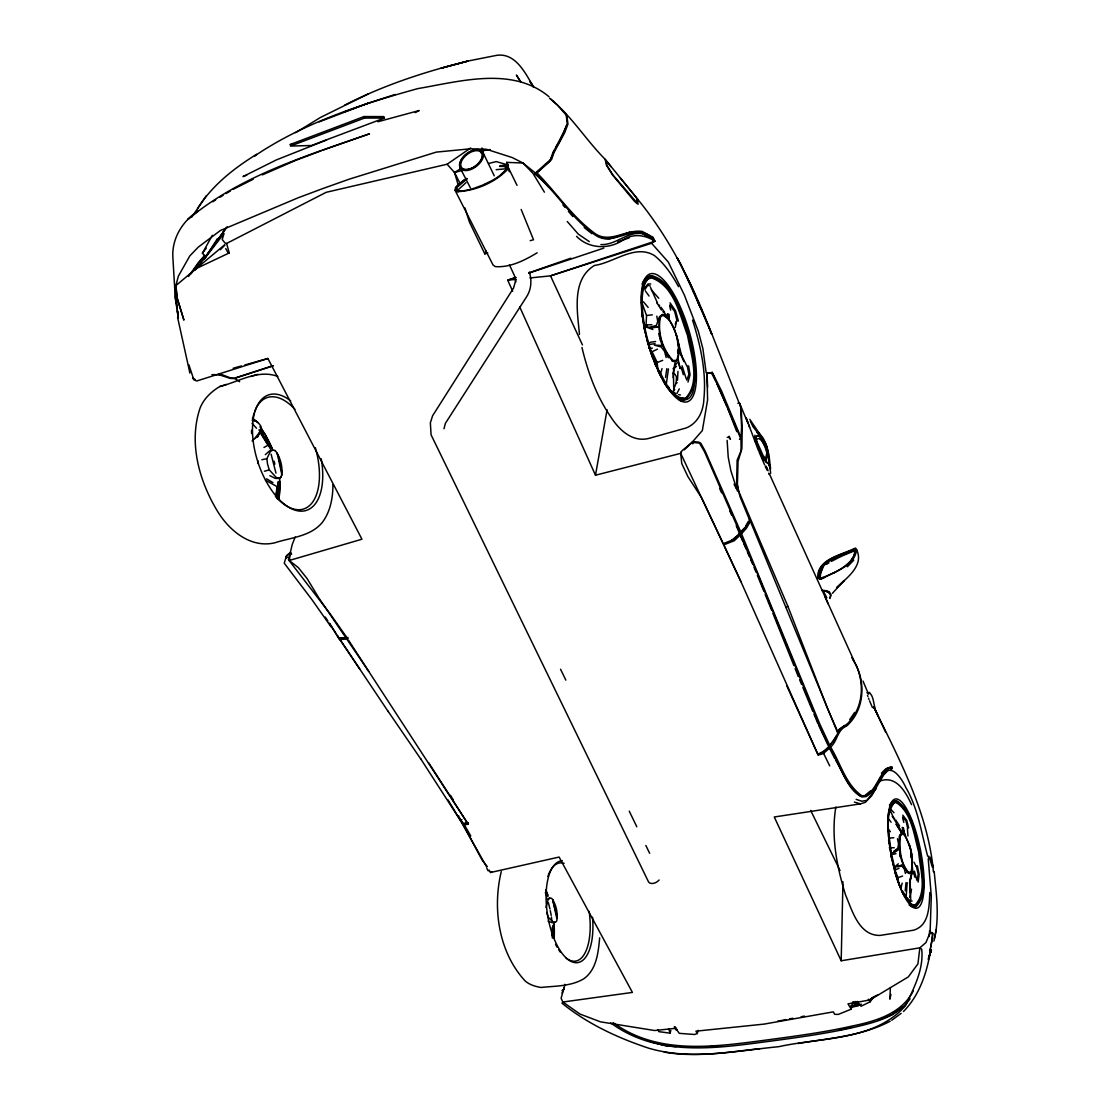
<?xml version="1.0" encoding="UTF-8"?>
<svg xmlns="http://www.w3.org/2000/svg" width="1110" height="1110" viewBox="0 0 1110 1110"><rect width="100%" height="100%" fill="white"/><g stroke="black" fill="none" stroke-linecap="round" stroke-linejoin="round"><path stroke-width="1.5" d="M279.956 481.587L278.985 498.917M332.931 484.64C332.903 497.904 330.405 511.877 322.15 522.616C310.384 536.602 291.014 537.476 274.808 542.804C250.777 548.562 229.229 530.622 217.477 511.224C199.148 481.005 188.353 442.515 200.119 407.981C203.81 398.684 211.261 391.691 219.655 386.585C238.567 381.951 257.909 368.95 277.819 376.443M731.018 540.778C738.247 535.075 745.809 528.943 749.708 520.243L739.982 496.558L736.651 482.85L737.123 460.178L741.078 450.827L740.98 438.991L712.87 374.028L710.997 372.96L706.945 373.071L707.597 399.933L702.339 430.555L692.14 442.279L681.956 450.799L680.707 453.352L681.748 463.522L687.853 476.523L701.562 497.779L722.568 542.207M254.037 419.885C257.95 422.355 262.487 425.574 261.516 430.93L257.478 436.424L252.081 440.892M549.464 98.152C570.928 115.19 585.816 139.846 605.13 159.285L606.407 165.14L612.512 174.936L634.601 201.465L638.056 204.24L637.515 199.037L620.365 178.113M909.603 883.31L912.489 871.003L912.961 873.778L910.866 849.969L902.319 827.38L903.54 831.987L902.666 832.167L896.061 824.064L901.972 833.416L904.622 834.72L903.484 827.893M933.413 871.808C928.154 812.673 899.266 759.545 873.834 707.056L885.53 731.948M882.256 776.695C890.331 760.683 901.861 778.818 905.718 787.254C918.067 808.357 921.369 832.875 927.655 856.129L928.931 856.351L928.265 859.251L931.304 896.2L930.083 932.594L925.934 942.57L919.857 947.829L841.186 960.774L842.948 881.839M909.728 892.731L909.922 884.517M552.336 937.922L552.322 926.989M907.189 882.686L906.19 896.45M552.877 936.826L552.766 925.518M554.14 938.186L554.029 924.616M552.808 937.617L552.849 926.683M929.833 892.482C929.07 905.996 929.583 925.754 913.35 930.236L880.022 935.425C858.821 935.744 852.23 910.519 845.515 894.882C836.857 866.688 830.863 836.399 835.872 806.956M673.187 377.677L673.34 374.528M552.433 935.577L552.766 928.071M669.191 314.38L668.969 319.111C675.782 331.418 682.636 347.305 676.892 361.097L673.146 361.444C661.962 350.149 656.815 332.056 659.923 316.392L662.49 314.463L664.626 314.99L668.969 319.111L667.776 313.714L667.984 316.489L662.878 311.619M673.576 389.374L676.184 382.964L676.49 376.706L674.131 373.14M890.359 987.997L889.845 999.18L890.955 994.435M739.482 439.38L741.022 437.701L741.591 427.489L740.62 406.829L709.457 327.936L697.441 300.574L711.718 334.235C693.472 285.978 670.454 239.094 637.515 199.037M765.04 446.719L761.682 440.587L758.81 438.492L757.284 438.95L755.369 441.738L755.896 442.238L755.105 437.617L758.962 434.385L759.046 432.928L749.763 419.302M887.875 821.192L887.778 830.183M755.938 436.48L754.717 437.506L759.42 434.94L759.504 433.497L757.589 432.789M929.223 936.438L929.639 930.596M727.119 440.379L728.229 457.237L730.907 470.89L737.442 491.119M552.322 936.021L552.974 927.669M668.456 368.909L666.375 383.588M905.247 890.817L905.968 882.783M933.857 941.086C939.892 918.303 936.368 894.577 934.176 871.53M486.763 867.104L460.969 821.372L464.23 824.619L468.267 824.3L468.406 822.815L463.647 823.662L460.414 820.429L420.607 758.671M562.215 990.814L563.963 989.274L564.823 984.292M502.497 165.487L505.619 165.515L507.964 166.833L507.714 169.317C494.852 182.595 475.649 190.892 457.223 191.669L455.044 190.268L455.461 187.743L458.388 184.357L466.644 178.432M599.664 937.811C598.318 952.269 596.667 969.418 584.013 978.632C571.317 986.443 555.264 985.944 540.931 987.456C535.325 986.512 529.747 984.875 525.335 981.143C498.751 952.644 492.257 908.632 501.276 871.586M276.154 494.533L277 486.402M911.088 876.026L909.867 881.617M175.311 298.423L172.91 258.033C171.495 238.567 182.553 221.029 198.482 210.595L187.798 219.502C239.76 175.963 306.457 155.747 369.45 133.824L322.705 150.197M175.921 296.328L177.128 308.663M359.723 668.983L337.509 635.961L339.618 639.568L347.721 638.93L347.097 637.875L330.003 613.65L288.586 559.815L292.277 544.358L295.191 537.06M277.014 496.975L277.75 490.773M911.532 889.235L909.603 897.532M277.542 499.25L278.499 482.129M347.721 638.93L347.916 637.404M277.264 498.002L278.194 481.393M515.706 280.344L513.597 287.976L432.609 415.764L430.361 422.813L431.082 434.815L648.545 881.909A6.743 4.218 -30.2 0 0 659.104 880.036M918.136 882.103L919.122 874.458L917.346 865.814M909.548 883.269L912.364 868.506M443.972 428.738L445.415 423.298L526.598 296.758C531.315 289.46 531.967 280.317 529.345 272.13M665.542 377.442L666.819 368.659M276.182 495.282L277.542 486.416M286.755 557.844L286.574 555.569L290.459 552.502L289.224 560.494L298.257 567.557L307.082 578.546L318.945 598.11L368.742 671.411L468.267 824.3M458.111 191.863L458.486 189.505L465.978 182.678M564.158 987.331L561.105 998.292L562.867 1002.025L579.989 1014.054L600.413 1021.824L654.65 1030.524L675.712 1028.318L679.264 1033.341L694.555 1034.506L697.302 1033.535L698.218 1030.316M675.255 327.561L676.573 321.012L675.199 324.189M917.124 880.549L918.22 874.153L916.43 866.355M681.082 451.867L680.707 453.352L595.487 475.219L607.073 409.77M673.118 373.529L675.213 361.652M820.373 575.632L820.928 572.58M854.076 555.305L854.797 551.49L853.826 550.213C841.713 556.346 820.554 559.468 819.555 576.52L821.539 578.643L824.661 577.339M834.248 572.496L820.734 579.295L817.82 578.324C816.266 558.802 842.379 554.875 855.421 548.062L856.532 549.492C855.602 561.938 843.267 568.084 833.513 573.024M930.874 947.01L932.664 933.579L930 933.011L931.124 933.649L930.083 932.594L931.845 932.469L932.802 933.094L932.358 939.157L929.778 951.312M930.236 952.311C926.545 973.845 919.108 995.628 903.484 1011.501M677.058 1029.747L675.962 1029.9L674.269 1026.917M658.66 319.846L659.173 317.28L661.671 315.406M934.398 938.449L936.202 929.875M677.502 380.189L677.974 371.35M697.302 1033.535L695.914 1031.176L764.124 1024.1L833.346 1011.862L834.637 1014.318L838.341 1014.401L851.19 1009.17L852.591 1002.635M929.722 951.964L930.499 948.662M765.206 460.275L766.885 453.019M673.201 373.626L675.13 365.69L676.975 362.762L678.474 362.748L680.236 368.7L678.057 359.168M900.696 889.054L902.166 883.13M642.024 291.722L642.815 288.517M657.647 1029.622L658.84 1031.662L670.135 1033.16L670.815 1030.468M829.878 598.498L830.668 595.46M899.266 836.107L899.072 848.872M546.023 907.55L548.16 899.544L550.158 898.073L551.698 898.309C556.263 904.372 558.108 913.544 556.721 921.009L555.5 922.216L553.155 922.119L548.16 917.137L546.8 912.517M888.777 812.326L891.802 804.361L895.839 802.294C911.823 812.256 913.918 835.122 918.705 852.036C919.815 868.7 927.96 891.871 914.904 905.233L912.351 904.914L907.564 900.668M687.992 382.048L690.059 374.819L688.575 365.884M660.45 373.973L662.018 368.589M928.39 959.609L930.652 951.867L928.737 957.625M830.127 597.707L831.015 594.696L829.392 591.921L826.298 590.562M290.459 552.502L291.541 554.195L290.334 552.974L286.394 556.054L284.243 563.186L311.966 599.691L331.155 627.011M928.293 958.984L931.415 949.855L928.973 956.529M928.612 957.555L931.415 949.855M686.771 380.161L688.908 374.306L687.284 366.092M852.855 1001.872L855.213 1004.092L857.669 1004.189L855.491 1001.497M566.613 125.458L559.19 142.038L553.127 151.959L550.615 159.465L536.435 172.106M820.207 573.301L822.288 568.209M821.58 570.984L822.885 567.765M487.776 252.927L484.834 253.912L486.055 250.943M221.861 235.126L223.138 232.004M281.066 477.133C283.494 468.6 280.677 457.681 275.308 450.688L273.213 449.952L270.535 451.173L266.844 458.694L267.552 464.23L269.3 469.891L276.265 477.48L279.332 478.105L281.066 477.133L280.497 477.688M643.217 286.907L645.271 282.009L648.046 279.04L651.404 277.875C674.283 285.756 679.819 315.212 687.534 335.4C691.044 355.034 700.965 382.423 685.272 398.518L678.515 397.685L669.691 389.915M679.292 388.875L676.864 393.592M257.548 437.049L259.462 432.636M642.066 284.104L643.786 280.233M217.449 238.636L204.24 259.171L224.04 233.433L222.222 239.538L225.163 243.159L226.606 243.451L326.16 192.321L447.108 164.225L470.682 147.977M881.465 778.166L875.485 789.016M561.951 992.992L563.159 990.772M889.429 805.083L892.912 801.004L894.868 800.726M874.777 790.237L871.877 795.495L865.3 802.377L860.403 803.876L774.267 816.988L841.186 960.774M225.76 228.507L205.6 256.826L202.408 253.233L212.315 235.334M745.559 526.293L748.404 521.27M913.253 990.925C901.778 1013.416 876.192 1021.047 853.215 1025.82C822.746 1032.688 791.707 1036.615 760.766 1040.778C710.872 1047.257 656.565 1054.389 613.067 1022.56M879.231 782.439L883.158 775.543L887.945 770.409M554.861 149.739L549.658 161.45L536.477 173.188M555.527 147.672L564.019 131.868L567.224 123.682L566.211 115.121L557.747 105.367L550.449 98.818M260.808 430.777L255.05 438.062M876.012 788.877L866.938 800.338L861.859 801.24L856.157 799.366M836.288 735.999C832.084 742.299 827.671 749.638 820.609 752.857M644.785 289.793L647.699 285.284L650.266 286.033M680.707 453.352L740.98 581.751L817.654 753.926L818.153 754.966L821.011 754.328L823.578 753.357L829.836 747.89L828.657 746.572L834.304 740.301L837.8 733.155L749.416 518.953L750.235 521.506L746.503 528.166L741.508 533.716L739.426 533.272L736.235 525.724M857.197 1001.4L861.041 1006.257L870.282 1001.72L872.835 997.876L870.129 999.264M188.533 276.501L198.468 262.376L204.85 255.272M190.975 273.892L198.621 263.195M197.622 208.486C211.982 185.578 233.794 168.345 256.604 154.332L254.315 156.205C303.349 122.919 361.166 104.271 417.887 88.592C460.067 81.418 512.362 66.087 548.992 96.709M191.78 217.102L206.238 195.804M889.512 812.284L890.622 810.647M205.6 256.826L227.12 226.759M849.761 719.502L854.672 712.44M674.741 389.568L672.563 391.594M194.777 270.382L206.155 256.257M891.011 769.841L892.232 768.189L891.913 766.705L888.042 767.842C878.343 775.21 876.761 789.252 865.869 795.509L861.915 795.801C845.723 784.659 840.575 763.222 830.585 747.086C837.675 740.911 837.093 729.839 846.541 726.093C865.148 709.706 866.244 680.194 853.146 660.062M852.536 558.705C844.599 568.597 831.432 574.744 819.679 578.407L818.875 577.547C817.251 559.065 842.074 555.333 854.381 548.909L855.408 550.255L854.644 554.279L849.677 562.714L846.084 565.739M853.729 560.148L847.402 566.752M832.403 593.309L844.183 580.461L836.579 587.773C846.583 577.935 864.537 565.601 856.532 549.492M202.408 253.233L206.266 248.141M706.945 373.071L707.653 387.154M644.452 288.281L648.018 283.966L650.737 283.98M503.219 173.132L505.869 169.969L506.104 167.652L503.926 166.431L499.569 166.403M910.103 998.778C897.31 1017.218 874.389 1022.56 853.798 1027.388C823.259 1034.27 792.151 1038.28 761.141 1042.387C710.247 1049.186 654.942 1055.527 610.791 1022.934M199.661 261.988L204.906 255.897M890.761 769.813L891.871 767.801L888.153 768.828C878.565 776.306 876.942 790.237 866.119 796.591L861.762 796.98C845.154 785.977 839.965 764.166 829.836 747.89M644.716 279.221L646.561 277.209M817.654 753.926L823.107 752.289L829.323 746.836L818.93 724.525L757.075 572.829L739.426 533.272L744.852 527.555M220.252 249.764L224.886 245.088M684.329 449.841L692.793 441.627L698.925 442.127L700.84 443.292L705.016 450.84L740.994 532.481M881.437 773.129L886.404 768.314M692.793 441.627L692.82 443.806L692.14 442.279L699.466 443.14L704.434 451.548L740.203 533.299L733.807 539.46L723.193 543.664M740.731 534.534L734.348 540.681L723.831 544.843M874.194 708.013L874.86 707.403C873.417 702.81 873.001 691.516 866.882 692.82M481.102 152.889L483.655 150.571L490.37 149.559M265.304 454.656L269.355 451.035L272.644 450.063M653.027 238.497C633.949 220.363 612.332 249.972 593.073 233.419C570.457 217.13 556.61 191.905 535.2 174.27L551.545 159.604L553.932 152.708L564.74 132.562L567.973 124.029L566.863 115.815L565.295 113.345M224.608 244.866L175.893 285.589L175.366 298.826L178.405 318.237M895.187 866.508L898.309 863.816M865.675 794.926L870.448 790.944M295.593 132.687L320.624 117.369L368.575 93.753M498.39 176.865L506.618 169.303L506.868 166.902L504.606 165.64L500.083 165.598M902.416 1006.687L891.885 1014.804L878.26 1019.91M463.994 180.014L456.196 187.104L455.794 189.532L457.889 190.878L462.301 190.989L469.225 189.754M894.48 868.034L897.837 865.522M415.265 112.609L419.178 110.528L377.983 121.725M910.02 872.293L908.785 873.209L906.537 872.183M891.718 1020.257L901.154 1013.347M910.991 872.724L909.756 873.612C899.724 864.815 897.726 846.791 900.682 834.054L901.972 833.416L896.63 824.772M838.785 729.603L844.571 725.468M461.233 168.373L454.517 172.494L447.108 164.225M212.856 201.784L215.673 199.828M910.991 899.544L909.7 900.418L906.176 897.546M673.007 368.77L676.434 366.453M489.052 870.101L490.523 872.502L491.688 871.752M785.783 607.434L787.822 606.171L738.594 491.078L737.415 484.265L738.053 461.344L741.896 448.662L742.188 428.835L741.216 408.3L739.565 403.152L737.845 403.208M537.171 252.789C524.641 260.323 510.309 267.704 495.31 266.622L493.062 265.012L455.044 190.268M220.113 197.164L223.068 195.388M226.01 193.612L230.45 190.948M491.896 180.763L498.876 176.448M467.338 178.752L457.264 187.118L456.89 189.463L458.916 190.753L463.161 190.864M826.353 564.366L828.92 562.839M263.972 447.469L267.399 445.54M529.969 277.944L550.505 275.863L654.803 241.231L653.179 237.415L642.246 231.449C625.735 228.896 608.752 244.991 593.42 232.323C571.47 215.728 556.165 192.405 537.004 172.938M647.574 343.767L650.64 342.185L655.608 341.547M831.362 561.396L841.338 556.263M890.206 1021.186C861.984 1036.171 829.004 1038.169 798.007 1043.525M233.405 189.186L253.191 179.251M547.05 899.253L549.575 897.99M871.822 997.807L877.621 994.962M484.293 184.329L492.118 180.5M344.586 105.2C383.644 85.165 425.56 71.456 468.129 61.05L440.975 68.265L467.934 61.036L494.783 55.708C514.735 51.157 525.224 72.705 533.369 86.788M657.425 349.178L652.083 351.731L657.217 362.54L657.606 367.424M262.362 174.881L296.051 160.228L321.081 150.807M840.908 556.471L855.574 550.324M194.694 269.286L229.243 252.927L226.606 243.451M899.946 834.72L902.472 834.137M460.414 820.429L461.968 819.763M894.424 870.212L898.961 868.339M657.217 362.54L662.684 360.334M476.176 187.548L484.348 184.454M319.111 121.878L367.937 103.258L395.299 94.447M384.365 118.062L364.524 118.062L290.418 146.076L311.452 145.507L384.365 118.062L383.907 116.592L364.052 116.55L289.946 144.605L293.179 144.522M246.739 175.172L243.021 176.573L276.265 159.965L326.548 139.985M861.429 1004.203L851.301 1006.853M343.254 112.318L367.937 103.258M903.36 864.385L897.185 866.633L902 866.23L904.317 868.95L905.427 873.487M629.897 232.073L611.735 238.442M898.392 881.937L897.976 877.677L902.596 876.026M515.803 277.389L507.714 280.206L512.667 291.208M528.748 272.866L570.831 258.2M617.77 241.841L629.092 237.901M675.726 360.722L672.049 361.111M515.859 277.486L507.714 280.206L516.275 279.332M528.901 273.129L603.84 248.099M273.129 365.842L234.071 378.565L230.131 378.371L218.212 374.458M647.685 276.834L649.947 276.099L654.109 276.862M235.903 377.677L273.24 365.648M219.655 386.585L226.301 384.435M250.985 376.457L257.478 374.361M367.396 103.424L369.866 102.633M288.461 559.44L289.224 560.494L361.943 539.21L267.899 358.475L196.775 380.98L193.861 379.828L188.908 364.802M887.764 767.884L890.706 767.44M468.6 189.852L476.537 187.548M233.155 368.27L241.425 365.939M244.741 364.996L267.899 358.475M892.26 816.461L893.744 818.431L894.604 818.181M530.192 240.69L533.521 239.76L521.173 209.443M656.69 302.739L658.646 305.472L659.659 305.181M264.402 471.25L269.3 469.891M458.319 185.384L454.517 172.494L462.69 170.329M488.539 163.531L496.198 161.588L508.422 165.071M563.963 989.274L562.34 990.356M490.523 872.502L559.107 857.059L632.423 992.423L562.867 1002.025L561.979 1003.19C587.273 1023.753 617.812 1037.947 648.629 1048.173C691.211 1060.73 735.694 1050.809 778.734 1046.688C821.4 1037.198 874.111 1041.166 905.607 1005.618C913.96 987.886 923.784 969.543 921.73 949.286L919.857 947.829L917.928 963.896L908.299 976.911L870.004 999.943L847.984 1003.884L851.19 1009.17M851.19 1007.339L858.668 1005.674M838.771 1030.066L852.202 1027.111M261.877 459.72L266.844 458.694M891.066 853.077L894.813 852.313L899.752 848.65L893.73 851.495L897.865 848.123L898.559 843.822L897.449 838.716M850.815 1005.743L858.002 1004.286M892.426 854.409L895.992 853.687M777.624 1021.228L786.033 1019.591M789.404 1018.924L792.776 1018.272M757.145 432.178L758.186 431.984M880.702 780.746C896.755 775.474 906.051 792.72 911.574 804.667M496.184 169.677L505.119 168.859M910.45 901.278L912.073 900.973M801.142 1016.704L804.486 1016.094M676.184 382.964L677.225 382.784M346.389 637.639L340.451 638.083M347.097 637.875L338.911 638.527L329.573 623.598M649.947 344.377L655.053 343.642M489.052 870.642L488.095 870.781L486.832 868.325M600.899 244.561C616.119 245.324 627.538 230.727 642.954 233.78L653.915 239.538L654.803 241.231L651.32 243.354L550.505 275.863L582.445 344.905M759.851 1048.659C728.216 1052.113 695.859 1057.719 664.168 1052.1M727.216 437.368L728.493 437.215L730.463 439.269L729.117 436.244M554.972 922.396L552.239 922.701L548.076 921.133M642.01 302.961L646.547 315.462L652.361 314.838M649.1 348.498L652.375 348.151M893.827 837.772L888.888 838.078L889.304 843.433M864.482 795.925L860.389 796.161C847.499 788.488 843.156 772.13 835.525 760.072M928.751 858.599L929.944 859.14L932.303 867.09M651.889 324.675L646.062 325.008L646.547 315.462M706.557 1046.869L721.916 1046.008M757.228 432.775L758.713 433.608M822.663 590.145L828.74 592.227L830.252 594.835M889.29 847.749L894.258 847.735M464.937 823.176L466.408 823.176M857.669 1004.189L854.603 1001.997M211.899 374.639L221.806 374.778M739.426 533.272L740.203 533.299M631.618 232.129L640.248 232.365M278.832 478.507L275.308 478.382L269.883 475.69M509.282 171.703L506.66 162.365L522.99 163.017L534.881 172.591L549.075 187.424M643.842 325.244L647.227 325.383M663.239 345.571L654.331 345.085L661.227 346.986L664.543 351.384L666.18 357.517M676.212 1046.647L666.222 1045.967L649.322 1041.222M602.217 238.303L610.25 238.941M274.6 450.577L275.308 450.688M678.585 394.619L680.416 394.966M653.901 1042.54L666.361 1045.412M645.937 326.562L651.514 327.922L659.007 326.867L650.266 327.075L656.371 325.438L657.772 321.498L656.801 316.156M834.762 758.574L828.657 746.572L830.585 747.086M821.58 590.298L823.384 591.255L826.894 597.846M229.243 252.927L227.939 252.553L225.719 248.529M854.353 802.086L860.403 803.876M679.375 400.266L682.248 401.126M487.11 866.397L482.156 860.125L459.651 818.056M652.888 329.503L644.813 326.493M898.698 802.627L894.716 802.239C883.227 815.822 890.081 837.162 891.205 853.423C896.089 871.503 898.198 893.758 913.405 906.468L915.944 906.731C929.431 893.037 921.133 869.033 919.899 851.87C914.931 834.442 912.933 810.924 896.367 800.629L894.396 800.92C885.253 809.745 888.638 824.841 888.569 836.357C890.192 853.507 893.827 870.517 900.043 886.599M824.702 590.423L828.837 592.698M221.792 374.625L229.326 377.428M276.21 486.138L265.47 480.2M192.557 378.33L195.069 379.384M641.635 233.1L651.39 238.206M266.539 478.798L272.921 482.6M230.602 377.941L234.279 378.205L239.635 381.701M252.941 419.885L255.286 421.356M252.428 418.165L258.269 422.771M589.313 241.619L578.393 234.196L567.252 221.514M909.09 904.9L911.907 906.828M651.306 289.821L658.785 298.285M576.562 236.333C588.827 249.042 609.21 249.695 623.418 239.815C633.186 233.267 645.396 234.834 654.803 241.231L653.11 239.996M897.005 801.434C913.849 814.893 916.277 838.98 920.731 858.765C921.411 873.501 927.752 894.063 915.722 905.51L913.239 905.274L910.505 903.374L902.583 891.177M673.312 391.747L675.518 393.44M584.193 227.55L591.963 233.724M605.13 159.285L636.571 197.802L637.182 203.019L613.15 175.255L607.323 166.07L605.741 160.145L611 166.708M890.886 809.454L894.008 812.728M853.562 1002.15L855.907 1004.342M712.065 372.003L721.666 391.247L741.022 437.701M651.362 243.007L668.331 262.099L684.343 295.024L698.287 331.141L702.908 348.762L706.113 372.433L706.82 373.224L711.538 373.029L715.992 381.743M660.991 307.29L664.585 312.257M667.263 385.697L669.33 387.876M252.081 423.326L256.535 428.266M758.546 435.772C765.636 442.39 768.481 452.214 768.855 461.663M902.555 817.029L906.051 821.067L907.661 828.129M562.909 204.948L565.115 207.514M568.403 211.358L572.802 216.492M758.962 434.385L752.941 426.629L750.388 421.273M888.458 829.447L890.373 831.695M895.77 820.04L899.655 826.145M765.706 458.624L763.125 455.572L756.174 440.004M643.425 301.781L648.157 307.428M759.42 434.94L763.513 439.851L766.76 446.234L768.98 454.892L770.493 468.267L769.868 465.853M758.657 432.567L762.75 437.506L766.039 444.028M868.325 999.208L870.282 1001.72M902.791 815.156L906.703 820.304L908.646 827.921M888.361 818.611L891.094 822.219M669.732 304.986L674.672 311.522L677.017 320.873M288.114 557.234L290.251 560.536M645.423 291L649.059 296.051M665.043 383.38L667.832 387.307M259.587 431.512L268.093 445.332M260.17 431.027L267.427 443.195M259.893 426.823L264.929 434.093L272.116 448.606M260.184 429.764L269.952 447.372M670.038 302.822L675.532 310.758L678.404 321.081M260.337 430.458L270.618 449.328M387.959 711.094L420.912 759.212M661.394 310.037L658.646 305.472M768.62 473.221L769.452 474.456L769.327 473.706M337.287 635.461L388.223 711.579M851.758 657.592C864.551 676.42 865.231 703.573 849.774 721.153C846.708 725.746 840.325 727.022 837.911 732.156L827.671 708.818L787.822 606.171M467.685 823.37L428.682 762.778M481.962 148.005L483.655 150.571M325.313 617.035L327.866 620.976M348.637 640.345L368.742 671.411M329.434 623.154L336.594 634.393M258.949 429.848L268.703 445.707M520.007 80.766L516.414 75.078L520.937 82.279M896.367 822.926L893.744 818.431M770.659 473.248L769.799 466.394M544.427 192.183L532.911 173.299L522.99 163.017L512.251 157.565L486.388 149.267L470.598 148.795L436.258 152.112L349.15 179.196L323.385 188.353L298.423 197.677L220.335 230.533L198.301 247.1L189.824 255.897L178.335 276.196L175.893 285.589L175.893 298.174M450.452 795.259L453.074 799.588M448.038 799.921L460.081 819.888L458.583 815.725M675.227 1026.778L676.933 1029.664M464.23 824.619L470.779 835.983M678.529 286.657C672.216 275.127 664.737 263.861 654.387 255.55C635.128 243.742 613.719 262.848 594.502 265.429C571.15 279.512 577.505 311.841 579.462 334.471M506.66 162.365L507.978 164.668M903.984 867.632L905.385 870.171M760.974 438.381L764.291 444.444L767.482 454.878L765.803 462.162L768.314 463.522L769.161 465.825M825.049 596.708L828.185 603.923M666.486 354.284L668.345 357.739M901.764 891.261L904.178 895.839M913.988 862.206L916.097 866.341M657.814 370.435L661.394 377.372M460.012 167.679L470.321 187.715M276.668 452.7L278.332 455.919L281.843 472.014M765.248 466.477L767.149 470.21M552.613 899.627L556.984 916M454.517 172.494L459.984 183.316M823.578 753.357L829.697 765.9M507.964 166.833L517.038 185.384M810.675 810.425L840.048 870.517M482.947 152.431A13.833 7.964 -37.4 0 1 468.906 170.149A13.833 7.964 -37.4 0 1 462.648 157.689A13.833 7.964 -37.4 0 1 482.947 152.431L494.255 175.81M484.834 253.912L469.322 221.82L464.965 207.917M560.55 669.233L565.836 680.139M629.259 811.174L636.807 826.77M645.867 845.487L649.641 853.299M734.071 484.168L736.138 488.442M686.715 365.703L678.904 349.927L683.815 361.583M818.667 725.246L827.935 745.046M830.072 746.031L819.666 723.72L741.508 533.716M509.407 264.791L514.457 275.668L515.817 282.023M724.553 546.37L740.98 581.751M650.529 287.476L657.495 303.03M890.872 811.909L893.12 816.793M786.768 685.772L818.153 754.966M719.571 488.4L721.583 492.812M519.744 306.943L595.487 475.219M729.645 510.614L731.657 515.151M874.042 706.959L878.232 716.366M766.33 467.102L767.537 469.808M721.181 393.481L726.981 406.51M854.353 661.505L769.424 473.97M768.772 463.147L769.813 465.534M758.907 451.562L764.637 464.951M716.644 383.13L720.543 392.038M654.456 362.72L655.802 365.8M761.876 456.501L763.93 461.274M765.983 466.034L768.051 470.793M901.167 889.887L897.185 879.661M727.577 407.925L736.776 431.651M740.759 536.38L742.757 541.042M744.075 544.15L746.073 548.826M747.405 551.934L749.403 556.596M750.735 559.704L752.733 564.366M754.065 567.474L756.049 572.136M869.588 700.868L872.446 707.583M863.011 681.068L868.492 694.138M739.565 403.152L747.557 422.3M799.616 679.695L801.573 684.412M802.891 687.548L812.714 711.149M814.032 714.285L817.959 723.734M545.718 890.123L548.215 896.117M661.144 342.532L662.462 345.723M896.117 873.182L897.976 877.677M757.353 575.313L763.86 591.228M765.151 594.405L771.658 610.306M772.962 613.483L793.886 665.528M545.315 892.648L547.022 896.824M758.324 450.244L746.045 417.624L748.112 423.201M795.149 668.664L798.298 676.545M868.492 698.176L869.019 699.522M682.095 365.814L686.23 378.829M651.917 355.908L652.93 358.641M748.612 424.575L749.597 427.308M930.194 857.267L933.427 867.437M914.418 871.197L916.735 879.578M668.65 1028.831L670.135 1033.16M271.104 454.198L275.974 473.137M867.493 695.262L867.895 696.483M651.417 354.548L646.741 339.174M277.32 453.81L281.982 475.219M895.007 872.724L896.755 878.274M364.052 116.55L364.524 118.062M552.697 899.808L556.762 918.178M692.543 320.027C700.493 345.335 706.515 372.017 703.92 398.67C703.476 410.991 698.135 423.09 686.16 427.974L648.656 438.45C632.312 442.502 619.089 429.848 610.986 417.193C596.542 396.325 587.787 372.058 581.973 347.499M681.249 367.563L683.33 374.694M677.586 341.602L679.445 349.775M681.693 355.921L676.365 334.679M902.666 818.181L903.831 822.427M909.381 844.641L911.726 854.783M765.109 444L766.288 448.329M189.893 373.099L177.558 317.224M766.399 445.457L768.259 452.658M274.115 461.177L274.864 464.146M548.395 902.777L549.977 909.048M659.729 337.94L660.478 340.936M913.78 872.779L914.793 877.178M285.95 556.79L286.144 557.65M669.774 306.18L670.648 310.12M899.655 854.381L900.182 856.906M819.596 576.645L820.082 578.962M890.747 854.769L891.372 857.836M658.771 333.527L659.354 336.455M644.258 328.38L644.854 331.432M550.283 910.658L551.212 915.472M534.881 172.591L535.2 174.27M770.534 469.031L768.703 463.786C760.433 457.348 757.561 445.054 754.842 435.259M755.466 437.77L756.063 441.322M177.628 311.799L178.141 314.921M551.406 917.082L551.809 920.287M642.038 313.797L642.454 317.183M907.425 828.559L907.966 835.983M888.569 839.812L888.888 842.643M176.254 301.323L176.976 307.65M177.336 310.814L177.877 315.545L177.586 310.717M910.699 854.45L910.949 857.253M768.633 456.945L768.897 459.804M910.214 884.018L910.672 898.323M677.669 349.9L677.752 353.466M673.437 373.404L673.77 390.11M257.909 460.733L257.922 463.508M644.674 279.429A64.241 20.715 73.9 0 1 646.464 277.819M649.544 276.695A64.241 20.715 73.9 0 1 651.82 276.792M684.232 400.294A64.241 20.715 73.9 0 1 680.916 400.488M892.232 801.711A53.696 14.361 78.9 0 1 894.424 801.184M315.351 447.732A58.608 30.15 71.9 0 1 311.757 503.246A58.608 30.15 71.9 0 1 275.447 496.447M251.595 433.608A58.608 30.15 71.9 0 1 251.568 430.236M252.331 420.759A58.608 30.15 71.9 0 1 254.218 412.823M254.759 411.283A58.608 30.15 71.9 0 1 294.941 409.354M261.322 428.835A58.025 31.011 71.6 0 1 272.116 448.412M279.637 478.479A58.025 31.011 71.6 0 1 278.874 498.529M321.234 458.791A60.759 31.191 71.9 0 1 293.442 509.573A60.759 31.191 71.9 0 1 252.497 431.901A60.759 31.191 71.9 0 1 290.709 400.904M265.762 437.631A60.079 32.176 71.6 0 1 269.758 445.651M589.16 911.365A49.742 21.437 80.7 0 1 566.086 958.096M560.494 952.297A49.742 21.437 80.7 0 1 558.788 949.91M557.151 947.274A49.742 21.437 80.7 0 1 555.569 944.402M547.854 876.539A49.742 21.437 80.7 0 1 564.116 863.316M592.532 917.262A51.559 22.172 80.7 0 1 574.786 962.606A51.559 22.172 80.7 0 1 546.911 910.38A51.559 22.172 80.7 0 1 562.368 860.736M545.676 889.859A49.312 22.131 80.9 0 1 547.646 894.618M554.029 923.506A49.312 22.131 80.9 0 1 554.112 937.964M899.766 838.119C899.586 849.982 900.654 863.455 908.701 872.696L910.991 871.988C914.279 859.57 911.352 844.391 903.484 834.096L900.987 834.706L899.766 838.119M641.552 296.203C641.011 324.717 649.114 353.091 662.143 378.302C665.931 389.305 685.897 411.921 692.987 391.816C698.828 366.439 691.114 340.118 682.803 316.142C675.643 301.476 669.483 280.095 651.681 275.696L648.323 276.792C642.926 281.635 642.121 289.391 641.552 296.203M642.26 297.286C641.58 322.483 648.42 347.402 658.743 370.213C665.14 380.924 671.342 399.184 686.285 398.476C702.255 382.215 691.974 354.923 688.519 335.151C680.985 314.629 675.074 285.284 652.069 277.125L648.781 278.18C643.592 282.981 642.843 290.626 642.26 297.286M678.765 352.98L676.809 360.237L673.146 360.583C662.392 349.664 657.398 332.278 660.381 317.141L662.864 315.268C675.31 321.761 678.196 339.91 678.765 352.98M869.81 693.278L869.033 692.432L869.81 693.278M533.424 86.83L529.803 81.294L533.508 86.885M680.985 264.596L677.183 257.798L691.294 285.88L700.063 306.901L680.985 264.596M183.844 319.874L177.059 298.104L175.893 285.589L177.184 297.827L183.844 319.874M468.864 169.275A13.112 7.534 -37.3 0 0 482.184 152.472A13.112 7.534 -37.3 0 0 462.925 157.481A13.112 7.534 -37.3 0 0 468.864 169.275M469.183 169.095A12.39 7.132 -37.3 0 0 481.754 153.222A12.39 7.132 -37.3 0 0 463.536 157.939A12.39 7.132 -37.3 0 0 469.183 169.095M641.192 302.614A66.586 21.395 73.9 0 0 684.024 401.987A66.586 21.395 73.9 0 0 681.165 308.913A66.586 21.395 73.9 0 0 641.192 302.614M888.069 828.032A55.653 14.832 78.9 0 0 916.569 908.216A55.653 14.832 78.9 0 0 913.53 824.452A55.653 14.832 78.9 0 0 888.069 828.032"/></g></svg>
